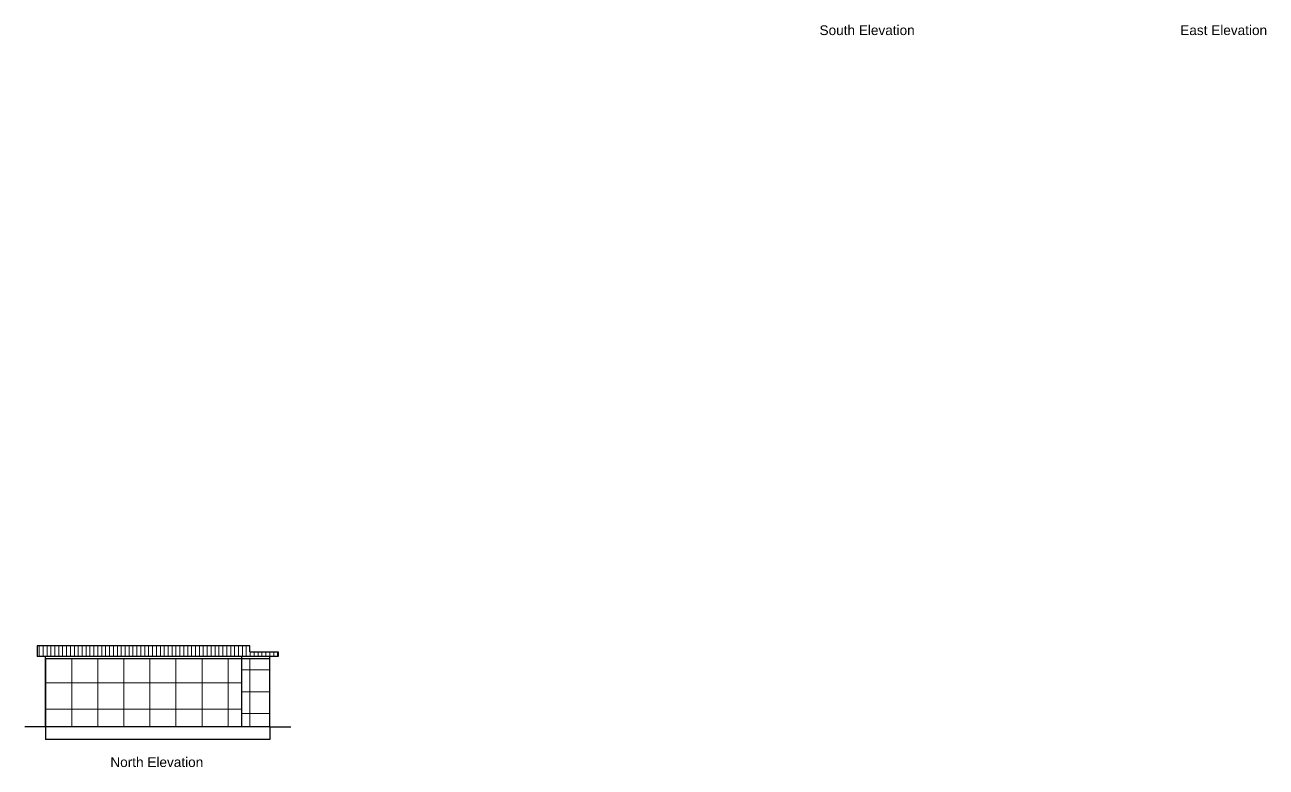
# Model space of a CAD drawing. Header units: inches. Extents: x 376358 to 406049, y -63575 to -53607.
# Drawn here: x 399234 to 401021, y -61850 to -60781 of the extents above; entities that cross this region are included whole.
import ezdxf

# ---------------------------------------------------------------- set-up
doc = ezdxf.new("R2010")
doc.units = ezdxf.units.IN
doc.header["$LTSCALE"] = 2
doc.header["$MEASUREMENT"] = 0
doc.layers.get('0').update_dxf_attribs({"linetype": 'CONTINUOUS'})
doc.layers.add('1', color=7, linetype='CONTINUOUS', lineweight=13)
doc.layers.add('steps', color=253, linetype='CONTINUOUS', lineweight=20)
doc.styles.get("Standard").update_dxf_attribs({"font": 'ARIALN.TTF'})

msp = doc.modelspace()

# ---------------------------------------------------------------- hatches: boundary and pattern name
at = {"layer": '1', "ltscale": 5}
h = msp.add_hatch(dxfattribs=at)
h.set_pattern_fill('ANSI37', color=256, scale=300, angle=45, style=0)
h.set_pattern_definition([(90, (-2848.316, -1053.388), (-37.5, 0), []), (180, (-2848.316, -1053.388), (-4e-15, -37.5), [])])
h.paths.add_polyline_path([(399545.9, -61693.5), (399264.1, -61693.5), (399264.1, -61791.5), (399545.9, -61791.5)])
h = msp.add_hatch(dxfattribs=at)
h.set_pattern_fill('ANSI37', color=256, scale=250, angle=45, style=0)
h.set_pattern_definition([(90, (-2848.316, -1053.388), (-31.25, 0), []), (180, (-2848.316, -1053.388), (-2e-15, -31.25), [])])
h.paths.add_polyline_path([(399586.9, -61693.5), (399545.9, -61693.5), (399545.9, -61791.5), (399586.9, -61791.5)])
at = {"layer": 'steps', "ltscale": 0.3}
h = msp.add_hatch(dxfattribs=at)
h.set_pattern_fill('ANSI31', scale=45, angle=45)
h.set_pattern_definition([(90, (-2848.3163, -1053.388), (-5.625, 0), [])])
h.paths.add_polyline_path([(399598.9, -61683.3), (399557.9, -61683.3), (399557.9, -61674.9), (399252.1, -61674.9), (399252.1, -61690.4), (399598.9, -61690.4)])

# ---------------------------------------------------------------- linework, layer by layer
at = {"ltscale": 0.5}
for p, q in [((399557.9, -61674.9), (399252.1, -61674.9)), ((399252.1, -61674.9), (399252.1, -61690.4)), ((399557.9, -61683.3), (399557.9, -61674.9)), ((399598.9, -61690.4), (399252.1, -61690.4)), ((399264.1, -61791.5), (399264.1, -61690.4)), ((399586.9, -61693.5), (399264.1, -61693.5)), ((399545.9, -61690.4), (399545.9, -61791.5)), ((399557.9, -61683.3), (399598.9, -61683.3)), ((399586.9, -61791.5), (399586.9, -61690.4)), ((399598.9, -61683.3), (399598.9, -61690.4)), ((399264.1, -61791.5), (399234.1, -61791.5)), ((399586.9, -61791.5), (399264.1, -61791.5)), ((399264.1, -61791.5), (399264.1, -61809.5)), ((399586.9, -61791.5), (399616.9, -61791.5)), ((399586.9, -61791.5), (399586.9, -61809.5)), ((399586.9, -61809.5), (399264.1, -61809.5))]:
    msp.add_line(p, q, dxfattribs=at)

# ---------------------------------------------------------------- texts
at = {"color": 7, "linetype": 'ByBlock', "lineweight": 5, "char_height": 14, "width": 235.547, "attachment_point": 5}
for s, insert in [('{\\fArial CE|b0|i0|c0|p34;South Elevation}', (400446.5, -60789)), ('{\\fArial CE|b0|i0|c0|p34;East Elevation}', (400959.7, -60789)), ('{\\fArial CE|b0|i0|c0|p34;North Elevation}', (399424.1, -61842.4))]:
    msp.add_mtext(s, dxfattribs=dict(at, insert=insert))

doc.saveas('drawing.dxf')
